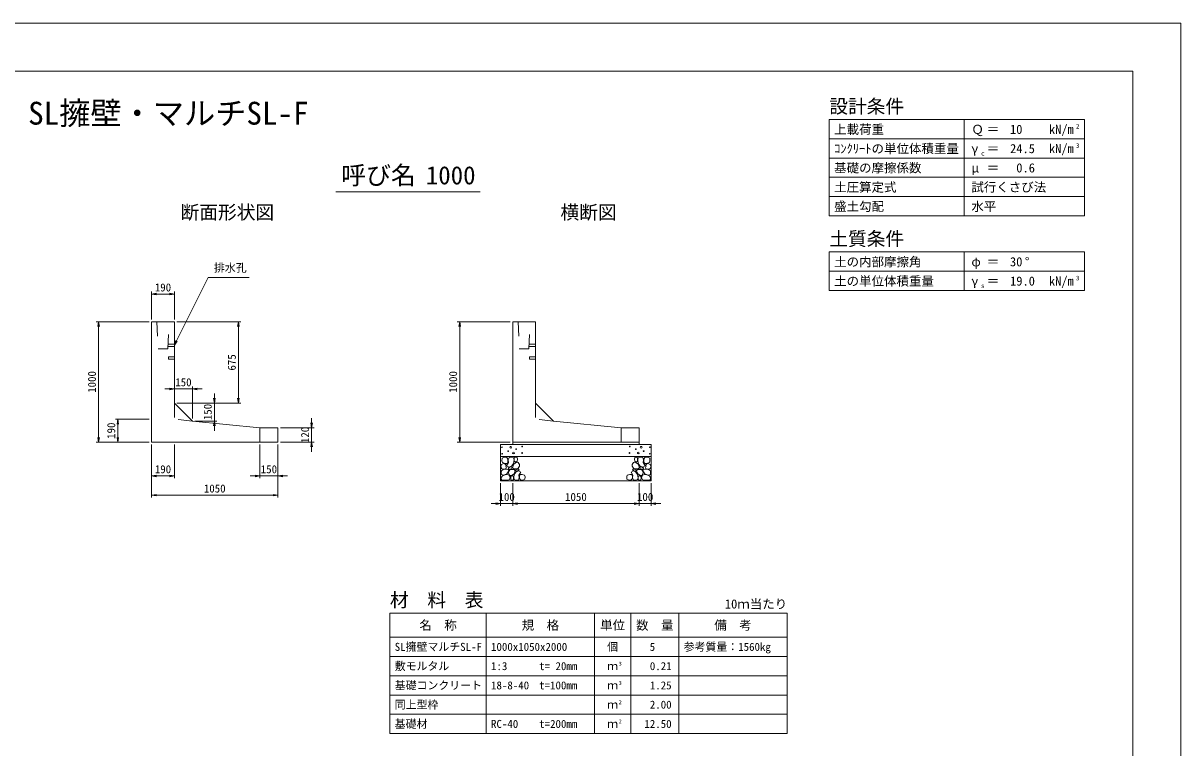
# Model space of a CAD drawing. Units: millimetres at full size, sheet at 1:20. Extents: x 95510 to 112330, y -109759 to -97879.
# Drawn here: x 102714 to 112330, y -103898 to -97879 of the extents above; entities that cross this region are included whole.
import ezdxf
from ezdxf.enums import TextEntityAlignment as Align

# ---------------------------------------------------------------- set-up
doc = ezdxf.new("R2010")
doc.units = ezdxf.units.MM
doc.header["$LTSCALE"] = 20
doc.linetypes.add('DASHED_SPACED', pattern=[12, 6, -6])
for name, color, linetype, lineweight in [('D-DCR-HCHn', 4, 'Continuous', 9), ('D-MTR-FRAM', 7, 'Continuous', 13), ('D-MTR-LINE', 7, 'Continuous', 13), ('D-STR-DIM', 7, 'Continuous', 9), ('D-STR-STRn', 1, 'Continuous', 13), ('D-STR-TXT', 7, 'Continuous', 9), ('D-TTL', 2, 'Continuous', 13), ('D-TTL-FRAM', 2, 'Continuous', 13), ('D-TTL-LINE', 7, 'Continuous', 18), ('D-TTL-TXT', 7, 'Continuous', 13)]:
    doc.layers.add(name, color=color, linetype=linetype, lineweight=lineweight)
doc.layers.add('D-MTR', color=7, linetype='Continuous')
doc.layers.add('D-MTR-TXT', color=7, linetype='Continuous')
doc.styles.add('ＭＳ ゴシック', font='')
doc.styles.get('ＭＳ ゴシック').set_extended_font_data('MS Gothic')

# ---------------------------------------------------------------- blocks, each defined once
blk = doc.blocks.new('open_arrow')
at = {"color": 0, "linetype": 'Continuous', "lineweight": -2}
blk.add_lwpolyline([(7.5, 1.25), (0, 0), (7.5, -1.25)], dxfattribs=at)

msp = doc.modelspace()

# ---------------------------------------------------------------- linework, layer by layer
at = {"layer": 'D-DCR-HCHn'}
for points in [[(106687.39, -101544.92), (106680.46, -101565.72), (106689.7, -101579.59), (106712.82, -101581.9), (106728.6, -101575.13), (106722.06, -101558.79), (106726.69, -101549.54), (106717.44, -101540.3), (106703.57, -101535.67)], [(106731.31, -101487.13), (106710.51, -101482.51), (106692.01, -101491.76), (106689.7, -101512.56), (106694.33, -101528.74), (106717.44, -101535.67), (106733.62, -101535.67), (106740.55, -101524.12), (106740.55, -101498.69)], [(106749.8, -101484.82), (106742.87, -101505.62), (106745.18, -101528.74), (106729, -101554.17), (106749.8, -101565.72), (106772.91, -101554.17), (106786.78, -101535.67), (106791.41, -101505.62), (106786.78, -101489.44), (106772.91, -101482.51)], [(106789.09, -101540.3), (106777.54, -101568.03), (106786.78, -101579.59), (106814.52, -101579.59), (106826.08, -101574.97), (106837.64, -101558.79), (106837.64, -101544.92), (106826.08, -101526.43), (106812.21, -101524.12)], [(106793.72, -101489.44), (106793.72, -101517.18), (106805.27, -101524.12), (106816.83, -101517.18), (106819.14, -101501), (106816.83, -101487.13), (106800.65, -101482.51)], [(107821.13, -101540.3), (107832.68, -101568.03), (107823.44, -101579.59), (107795.7, -101579.59), (107784.14, -101574.97), (107772.58, -101558.79), (107772.58, -101544.92), (107784.14, -101526.43), (107798.01, -101524.12)], [(107816.5, -101489.44), (107816.5, -101517.18), (107804.95, -101524.12), (107793.39, -101517.18), (107791.08, -101501), (107793.39, -101487.13), (107809.57, -101482.51)], [(107860.42, -101484.82), (107867.35, -101505.62), (107865.04, -101528.74), (107881.22, -101554.17), (107860.42, -101565.72), (107837.31, -101554.17), (107823.44, -101535.67), (107818.81, -101505.62), (107823.44, -101489.44), (107837.31, -101482.51)], [(107878.91, -101487.13), (107899.71, -101482.51), (107918.21, -101491.76), (107920.52, -101512.56), (107915.9, -101528.74), (107892.78, -101535.67), (107876.6, -101535.67), (107869.67, -101524.12), (107869.67, -101498.69)], [(107922.83, -101544.92), (107929.76, -101565.72), (107920.52, -101579.59), (107897.4, -101581.9), (107881.62, -101575.13), (107888.16, -101558.79), (107883.53, -101549.54), (107892.78, -101540.3), (107906.65, -101535.67)], [(106731.27, -101621.72), (106748.39, -101596.04), (106746.25, -101589.62), (106722.7, -101583.19), (106701.3, -101585.33), (106686.32, -101598.18), (106684.18, -101613.16), (106686.32, -101628.14), (106703.44, -101632.42)], [(106739.83, -101675.22), (106754.81, -101668.8), (106759.09, -101647.4), (106750.53, -101632.42), (106735.55, -101628.14), (106716.28, -101630.28), (106694.88, -101638.84), (106684.18, -101651.68), (106684.18, -101666.66), (106690.6, -101675.22), (106716.28, -101673.08)], [(106754.42, -101565.72), (106742.87, -101574.97), (106747.49, -101581.9), (106763.67, -101581.9), (106770.6, -101579.59), (106775.23, -101570.35), (106768.29, -101563.41)], [(106791.19, -101621.72), (106801.89, -101596.04), (106793.33, -101585.33), (106767.65, -101585.33), (106756.95, -101589.62), (106746.25, -101604.6), (106746.25, -101617.44), (106756.95, -101634.56), (106769.79, -101636.7)], [(106786.91, -101668.8), (106786.91, -101643.12), (106776.21, -101636.7), (106765.51, -101643.12), (106763.37, -101658.1), (106765.51, -101670.94), (106780.49, -101675.22)], [(106827.58, -101673.08), (106834, -101653.82), (106831.86, -101632.42), (106846.84, -101608.88), (106827.58, -101598.18), (106806.17, -101608.88), (106793.33, -101626), (106789.05, -101653.82), (106793.33, -101668.8), (106806.17, -101675.22)], [(106823.3, -101598.18), (106834, -101589.62), (106829.72, -101583.19), (106814.73, -101583.19), (106808.31, -101585.33), (106804.03, -101593.9), (106810.45, -101600.32)], [(106844.7, -101670.94), (106863.96, -101675.22), (106881.08, -101666.66), (106883.22, -101647.4), (106878.94, -101632.42), (106857.54, -101626), (106842.56, -101626), (106836.14, -101636.7), (106836.14, -101660.24)], [(107765.52, -101670.94), (107746.26, -101675.22), (107729.14, -101666.66), (107727, -101647.4), (107731.28, -101632.42), (107752.68, -101626), (107767.66, -101626), (107774.08, -101636.7), (107774.08, -101660.24)], [(107782.64, -101673.08), (107776.22, -101653.82), (107778.36, -101632.42), (107763.38, -101608.88), (107782.64, -101598.18), (107804.05, -101608.88), (107816.89, -101626), (107821.17, -101653.82), (107816.89, -101668.8), (107804.05, -101675.22)], [(107786.92, -101598.18), (107776.22, -101589.62), (107780.5, -101583.19), (107795.49, -101583.19), (107801.91, -101585.33), (107806.19, -101593.9), (107799.77, -101600.32)], [(107819.03, -101621.72), (107808.33, -101596.04), (107816.89, -101585.33), (107842.57, -101585.33), (107853.27, -101589.62), (107863.97, -101604.6), (107863.97, -101617.44), (107853.27, -101634.56), (107840.43, -101636.7)], [(107823.31, -101668.8), (107823.31, -101643.12), (107834.01, -101636.7), (107844.71, -101643.12), (107846.85, -101658.1), (107844.71, -101670.94), (107829.73, -101675.22)], [(107855.8, -101565.72), (107867.35, -101574.97), (107862.73, -101581.9), (107846.55, -101581.9), (107839.62, -101579.59), (107834.99, -101570.35), (107841.93, -101563.41)], [(107870.39, -101675.22), (107855.41, -101668.8), (107851.13, -101647.4), (107859.69, -101632.42), (107874.67, -101628.14), (107893.94, -101630.28), (107915.34, -101638.84), (107926.04, -101651.68), (107926.04, -101666.66), (107919.62, -101675.22), (107893.94, -101673.08)], [(107878.96, -101621.72), (107861.83, -101596.04), (107863.97, -101589.62), (107887.52, -101583.19), (107908.92, -101585.33), (107923.9, -101598.18), (107926.04, -101613.16), (107923.9, -101628.14), (107906.78, -101632.42)]]:
    msp.add_lwpolyline(points, close=True, dxfattribs=at)
for centre, radius in [((106690.84, -101401.3), 3), ((106691.98, -101454.81), 3), ((106742.4, -101432.97), 3), ((106763.45, -101401.3), 7.5), ((106786.77, -101448.76), 7.5), ((106807.82, -101417.09), 3), ((106858.24, -101395.25), 3), ((106859.38, -101448.76), 3), ((107750.84, -101448.76), 3), ((107751.98, -101395.25), 3), ((107802.4, -101417.09), 3), ((107823.45, -101448.76), 7.5), ((107846.77, -101401.3), 7.5), ((107867.82, -101432.97), 3), ((107918.24, -101454.81), 3), ((107919.38, -101401.3), 3)]:
    msp.add_circle(centre, radius, dxfattribs=at)
at = {"layer": 'D-MTR-FRAM'}
for p, q in [((105760.11, -102778.73), (109060.11, -102778.73)), ((105760.11, -102778.73), (105760.11, -103778.73)), ((109060.11, -102778.73), (109060.11, -103778.73)), ((105760.11, -103778.73), (109060.11, -103778.73))]:
    msp.add_line(p, q, dxfattribs=at)
at = {"layer": 'D-MTR-LINE'}
for p, q in [((106560.11, -102778.73), (106560.11, -103778.73)), ((107460.11, -102778.73), (107460.11, -103778.73)), ((107760.11, -102778.73), (107760.11, -103778.73)), ((108160.11, -102778.73), (108160.11, -103778.73)), ((105760.11, -102978.73), (109060.11, -102978.73)), ((105760.11, -103138.73), (109060.11, -103138.73)), ((105760.11, -103298.73), (109060.11, -103298.73)), ((105760.11, -103458.73), (109060.11, -103458.73)), ((105760.11, -103618.73), (109060.11, -103618.73))]:
    msp.add_line(p, q, dxfattribs=at)
at = {"layer": 'D-STR-DIM'}
for p, q in [((103780.11, -100338.73), (103780.11, -100108.73)), ((103780.11, -100128.73), (103970.11, -100128.73)), ((103970.11, -100338.73), (103970.11, -100108.73)), ((103760.11, -100358.73), (103320.11, -100358.73)), ((103340.11, -101358.73), (103340.11, -100358.73)), ((103990.11, -100358.73), (104521.79, -100358.73)), ((104501.79, -101033.52), (104501.79, -100358.73)), ((106760.11, -100358.73), (106320.11, -100358.73)), ((106340.11, -101358.73), (106340.11, -100358.73)), ((103890.11, -100916.1), (104200.11, -100916.1)), ((103970.11, -101013.52), (103970.11, -100896.1)), ((104120.11, -101163.52), (104120.11, -100896.1)), ((104301.79, -101263.52), (104301.79, -100953.52)), ((103990.11, -101033.52), (104321.79, -101033.52)), ((103990.11, -101033.52), (104521.79, -101033.52)), ((105110.11, -101158.73), (105110.11, -101438.73)), ((103760.11, -101168.73), (103480.11, -101168.73)), ((103500.11, -101358.73), (103500.11, -101168.73)), ((104140.11, -101183.52), (104321.79, -101183.52)), ((104850.11, -101238.73), (105130.11, -101238.73)), ((103760.11, -101358.73), (103320.11, -101358.73)), ((103760.11, -101358.73), (103480.11, -101358.73)), ((103780.11, -101378.73), (103780.11, -101818.73)), ((103780.11, -101378.73), (103780.11, -101658.73)), ((103970.11, -101378.73), (103970.11, -101658.73)), ((104680.11, -101378.73), (104680.11, -101658.73)), ((104830.11, -101378.73), (104830.11, -101818.73)), ((104830.11, -101378.73), (104830.11, -101658.73)), ((104850.11, -101358.73), (105130.11, -101358.73)), ((106760.11, -101358.73), (106320.11, -101358.73)), ((103780.11, -101638.73), (103970.11, -101638.73)), ((104600.11, -101638.73), (104910.11, -101638.73)), ((106680.11, -101698.73), (106680.11, -101888.73)), ((106780.11, -101698.73), (106780.11, -101888.73)), ((106780.11, -101698.73), (106780.11, -101888.73)), ((107830.11, -101698.73), (107830.11, -101888.73)), ((107830.11, -101698.73), (107830.11, -101888.73)), ((107930.11, -101698.73), (107930.11, -101888.73)), ((104830.11, -101798.73), (103780.11, -101798.73)), ((106860.11, -101868.73), (106600.11, -101868.73)), ((106780.11, -101868.73), (107830.11, -101868.73)), ((107750.11, -101868.73), (108010.11, -101868.73))]:
    msp.add_line(p, q, dxfattribs=at)
at = {"layer": 'D-STR-STRn'}
for p, q in [((103780.11, -101358.73), (103780.11, -100358.73)), ((103780.11, -100358.73), (103970.11, -100358.73)), ((103970.11, -100358.73), (103970.11, -101033.52)), ((106780.11, -101358.73), (106780.11, -100358.73)), ((106780.11, -100358.73), (106970.11, -100358.73)), ((106970.11, -100358.73), (106970.11, -101033.52)), ((104120.11, -101183.52), (103970.11, -101033.52)), ((107120.11, -101183.52), (106970.11, -101033.52)), ((104120.11, -101183.52), (104680.11, -101238.73)), ((104680.11, -101238.73), (104830.11, -101238.73)), ((104680.11, -101358.73), (104680.11, -101238.73)), ((104830.11, -101238.73), (104830.11, -101358.73)), ((107120.11, -101183.52), (107680.11, -101238.73)), ((107680.11, -101238.73), (107830.11, -101238.73)), ((107680.11, -101358.73), (107680.11, -101238.73)), ((107830.11, -101238.73), (107830.11, -101358.73)), ((104830.11, -101358.73), (103780.11, -101358.73)), ((106680.11, -101678.73), (106680.11, -101378.73)), ((106680.11, -101378.73), (107930.11, -101378.73)), ((106780.11, -101358.73), (106780.11, -101378.73)), ((107830.11, -101358.73), (106780.11, -101358.73)), ((107830.11, -101358.73), (107830.11, -101378.73)), ((107930.11, -101378.73), (107930.11, -101678.73)), ((106680.11, -101478.73), (107930.11, -101478.73)), ((106680.11, -101678.73), (107930.11, -101678.73))]:
    msp.add_line(p, q, dxfattribs=at)
at = {"layer": 'D-STR-STRn', "linetype": 'DASHED_SPACED'}
for p, q in [((103825.11, -100358.73), (103835.11, -100583.73)), ((103915.11, -100583.73), (103925.11, -100358.73)), ((106825.11, -100358.73), (106835.11, -100583.73)), ((106915.11, -100583.73), (106925.11, -100358.73)), ((103835.11, -100583.73), (103915.11, -100583.73)), ((103916, -100563.73), (103970.11, -100563.73)), ((103916.89, -100543.73), (103970.11, -100543.73)), ((106835.11, -100583.73), (106915.11, -100583.73)), ((106916, -100563.73), (106970.11, -100563.73)), ((106916.89, -100543.73), (106970.11, -100543.73))]:
    msp.add_line(p, q, dxfattribs=at)
at = {"layer": 'D-STR-STRn', "color": 2, "linetype": 'DASHED_SPACED'}
for p, q in [((103970.11, -101033.52), (103970.11, -101168.73)), ((106970.11, -101033.52), (106970.11, -101168.73)), ((104120.11, -101183.52), (103970.11, -101168.73)), ((107120.11, -101183.52), (106970.11, -101168.73))]:
    msp.add_line(p, q, dxfattribs=at)
at = {"layer": 'D-STR-STRn', "linetype": 'DASHED_SPACED'}
for points in [[(103970.11, -100649.23), (103920.11, -100649.23), (103920.11, -100668.23), (103970.11, -100668.23)], [(106970.11, -100649.23), (106920.11, -100649.23), (106920.11, -100668.23), (106970.11, -100668.23)]]:
    msp.add_lwpolyline(points, dxfattribs=at)
at = {"layer": 'D-STR-TXT'}
msp.add_line((104250.11, -99991.51), (104592.29, -99991.51), dxfattribs=at)
msp.add_lwpolyline([(103970.11, -100553.73), (103987.94, -100517.92), (104250.11, -99991.51)], dxfattribs=at)
at = {"layer": 'D-TTL'}
for points in [[(95510.11, -109758.73), (112330.11, -109758.73), (112330.11, -97878.73), (95510.11, -97878.73)], [(95910.11, -109358.73), (111930.11, -109358.73), (111930.11, -98278.73), (95910.11, -98278.73)]]:
    msp.add_lwpolyline(points, close=True, dxfattribs=at)
at = {"layer": 'D-TTL-FRAM'}
for p, q in [((111530.11, -98678.73), (109410.11, -98678.73)), ((109410.11, -98678.73), (109410.11, -99478.73)), ((111530.11, -98678.73), (111530.11, -99478.73)), ((111530.11, -99478.73), (109410.11, -99478.73)), ((111530.11, -99778.73), (109410.11, -99778.73)), ((109410.11, -99778.73), (109410.11, -100098.73)), ((111530.11, -99778.73), (111530.11, -100098.73)), ((111530.11, -100098.73), (109410.11, -100098.73))]:
    msp.add_line(p, q, dxfattribs=at)
at = {"layer": 'D-TTL-LINE'}
for p, q in [((110530.11, -98678.73), (110530.11, -99478.73)), ((111530.11, -98838.73), (109410.11, -98838.73)), ((111530.11, -98998.73), (109410.11, -98998.73)), ((111530.11, -99158.73), (109410.11, -99158.73)), ((111530.11, -99318.73), (109410.11, -99318.73)), ((110530.11, -99778.73), (110530.11, -100098.73)), ((111530.11, -99938.73), (109410.11, -99938.73))]:
    msp.add_line(p, q, dxfattribs=at)
at = {"layer": 'D-TTL-TXT'}
msp.add_line((105310.11, -99278.73), (106510.11, -99278.73), dxfattribs=at)

# ---------------------------------------------------------------- block references
at = {"layer": 'D-STR-DIM', "xscale": 5.33, "yscale": 5.33}
for p in [(103780.11, -100128.73), (104120.11, -100916.1), (103780.11, -101638.73), (104830.11, -101638.73), (103780.11, -101798.73), (106780.11, -101868.73), (106780.11, -101868.73), (107930.11, -101868.73)]:
    msp.add_blockref('open_arrow', p, dxfattribs=at)
for p, rotation in [((103970.11, -100128.73), 180), ((103340.11, -100358.73), 270), ((104501.79, -100358.73), 270), ((106340.11, -100358.73), 270), ((103970.11, -100916.1), 180), ((104301.79, -101033.52), 90), ((104501.79, -101033.52), 90), ((103500.11, -101168.73), 270), ((104301.79, -101183.52), 270), ((105110.11, -101238.73), 90), ((103340.11, -101358.73), 90), ((103500.11, -101358.73), 90), ((106340.11, -101358.73), 90), ((105110.11, -101358.73), 270), ((103970.11, -101638.73), 180), ((104680.11, -101638.73), 180), ((104830.11, -101798.73), 180), ((106680.11, -101868.73), 180), ((107830.11, -101868.73), 180), ((107830.11, -101868.73), 180)]:
    msp.add_blockref('open_arrow', p, dxfattribs=dict(at, rotation=rotation))
at = {"layer": 'D-STR-TXT', "xscale": 5.33, "yscale": 5.33, "rotation": 63.5}
msp.add_blockref('open_arrow', (103970.11, -100553.73), dxfattribs=at)

# ---------------------------------------------------------------- texts
at = {"layer": 'D-MTR', "style": 'ＭＳ ゴシック'}
msp.add_text('材\u3000料\u3000表', height=113.9, dxfattribs=at).set_placement((105760.11, -102760.58), align=Align.BOTTOM_LEFT)
msp.add_text('10ｍ当たり', height=75.95, dxfattribs=at).set_placement((109060.11, -102763.29), align=Align.BOTTOM_RIGHT)
at = {"layer": 'D-MTR-TXT', "style": 'ＭＳ ゴシック'}
for s, height, p in [('名\u3000称', 75.95, (106160.11, -102878.73)), ('規\u3000格', 75.95, (107010.11, -102878.73)), ('単位', 75.95, (107610.11, -102878.73)), ('数\u3000量', 75.95, (107960.11, -102878.73)), ('備\u3000考', 75.95, (108610.11, -102878.73)), ('個', 66.46, (107610.11, -103058.73)), ('ｍ', 66.46, (107610.11, -103218.73)), ('ｍ', 66.46, (107610.11, -103378.73)), ('ｍ', 66.46, (107610.11, -103538.73)), ('ｍ', 66.46, (107610.11, -103698.73))]:
    msp.add_text(s, height=height, dxfattribs=at).set_placement(p, align=Align.MIDDLE_CENTER)
for s, p in [('SL擁壁マルチSL-F', (105800.11, -103058.73)), ('1000x1050x2000', (106600.11, -103058.73)), ('参考質量：1560kg', (108200.11, -103058.73)), ('敷モルタル', (105800.11, -103218.73)), ('1:3', (106600.11, -103218.73)), ('t= 20mm', (107000.11, -103218.73)), ('基礎コンクリート', (105800.11, -103378.73)), ('18-8-40', (106600.11, -103378.73)), ('t=100mm', (107000.11, -103378.73)), ('同上型枠', (105800.11, -103538.73)), ('基礎材', (105800.11, -103698.73)), ('RC-40', (106600.11, -103698.73)), ('t=200mm', (107000.11, -103698.73))]:
    msp.add_text(s, height=66.46, dxfattribs=at).set_placement(p, align=Align.MIDDLE_LEFT)
for s, p in [('5', (107963.66, -103058.73)), ('0.21', (108100.11, -103218.73)), ('1.25', (108100.11, -103378.73)), ('2.00', (108100.11, -103538.73)), ('12.50', (108100.11, -103698.73))]:
    msp.add_text(s, height=66.46, dxfattribs=at).set_placement(p, align=Align.MIDDLE_RIGHT)
for s, p in [('3', (107660.11, -103225.1)), ('3', (107660.11, -103385.1)), ('2', (107660.11, -103545.1)), ('2', (107660.11, -103705.1))]:
    msp.add_text(s, height=33.23, dxfattribs=at).set_placement(p, align=Align.BOTTOM_LEFT)
at = {"layer": 'D-STR-DIM', "style": 'ＭＳ ゴシック'}
for s, p in [('190', (103875.11, -100073.73)), ('150', (104045.11, -100861.1)), ('190', (103875.11, -101583.73)), ('150', (104755.11, -101583.73)), ('1050', (104305.11, -101743.73)), ('100', (106730.11, -101813.73)), ('1050', (107305.11, -101813.73)), ('100', (107880.11, -101813.73))]:
    msp.add_text(s, height=66.46, dxfattribs=at).set_placement(p, align=Align.MIDDLE_CENTER)
for s, p in [('675', (104446.79, -100696.12)), ('1000', (103285.11, -100858.73)), ('1000', (106285.11, -100858.73)), ('150', (104246.79, -101108.52)), ('190', (103445.11, -101263.73)), ('120', (105055.11, -101298.73))]:
    msp.add_text(s, height=66.46, rotation=90, dxfattribs=at).set_placement(p, align=Align.MIDDLE_CENTER)
at = {"layer": 'D-STR-TXT', "style": 'ＭＳ ゴシック'}
msp.add_text('排水孔', height=66.46, dxfattribs=at).set_placement((104298.46, -99964.26), align=Align.BOTTOM_LEFT)
at = {"layer": 'D-TTL-TXT', "style": 'ＭＳ ゴシック'}
for s, height, p in [('SL擁壁・マルチSL-F', 189.9, (103920.11, -98778.73)), ('呼び名', 151.9, (105665.11, -99263.73)), ('1000', 151.9, (106265.11, -99263.73)), ('断面形状図', 113.9, (104410.11, -99540.58)), ('横断図', 113.9, (107410.11, -99540.58))]:
    msp.add_text(s, height=height, dxfattribs=at).set_placement(p, align=Align.BOTTOM_CENTER)
for s, height, p in [('設計条件', 113.9, (109410.11, -98660.58)), ('上載荷重', 75.95, (109450.11, -98821.29)), ('Ｑ', 75.95, (110590.11, -98821.29)), ('＝', 75.95, (110718.11, -98821.29)), ('kN/m', 75.95, (111234.11, -98821.29)), ('2', 37.98, (111458.11, -98766.01)), ('ｺﾝｸﾘｰﾄの単位体積重量', 75.95, (109450.11, -98981.29)), ('γ', 75.95, (110590.11, -98981.29)), ('c', 37.98, (110670.11, -98990.01)), ('＝', 75.95, (110718.11, -98981.29)), ('kN/m', 75.95, (111234.11, -98981.29)), ('3', 37.98, (111458.11, -98926.01)), ('基礎の摩擦係数', 75.95, (109450.11, -99141.29)), ('μ', 75.95, (110590.11, -99141.29)), ('＝', 75.95, (110718.11, -99141.29)), ('土圧算定式', 75.95, (109450.11, -99301.29)), ('試行くさび法', 75.95, (110590.11, -99301.29)), ('盛土勾配', 75.95, (109450.11, -99461.29)), ('水平', 75.95, (110590.11, -99461.29)), ('土質条件', 113.9, (109410.11, -99760.58)), ('土の内部摩擦角', 75.95, (109450.11, -99921.29)), ('φ', 75.95, (110590.11, -99921.29)), ('＝', 75.95, (110718.11, -99921.29)), ('°', 75.95, (111034.11, -99921.29)), ('土の単位体積重量', 75.95, (109450.11, -100081.29)), ('γ', 75.95, (110590.11, -100081.29)), ('＝', 75.95, (110718.11, -100081.29)), ('kN/m', 75.95, (111234.11, -100081.29)), ('3', 37.98, (111458.11, -100026.01)), ('s', 37.98, (110670.11, -100090.01))]:
    msp.add_text(s, height=height, dxfattribs=at).set_placement(p, align=Align.BOTTOM_LEFT)
for s, p in [('10', (111014.11, -98821.29)), ('24.5', (111118.11, -98981.29)), ('0.6', (111118.11, -99141.29)), ('30', (111014.11, -99921.29)), ('19.0', (111118.11, -100081.29))]:
    msp.add_text(s, height=75.95, dxfattribs=at).set_placement(p, align=Align.BOTTOM_RIGHT)

doc.saveas('drawing.dxf')
